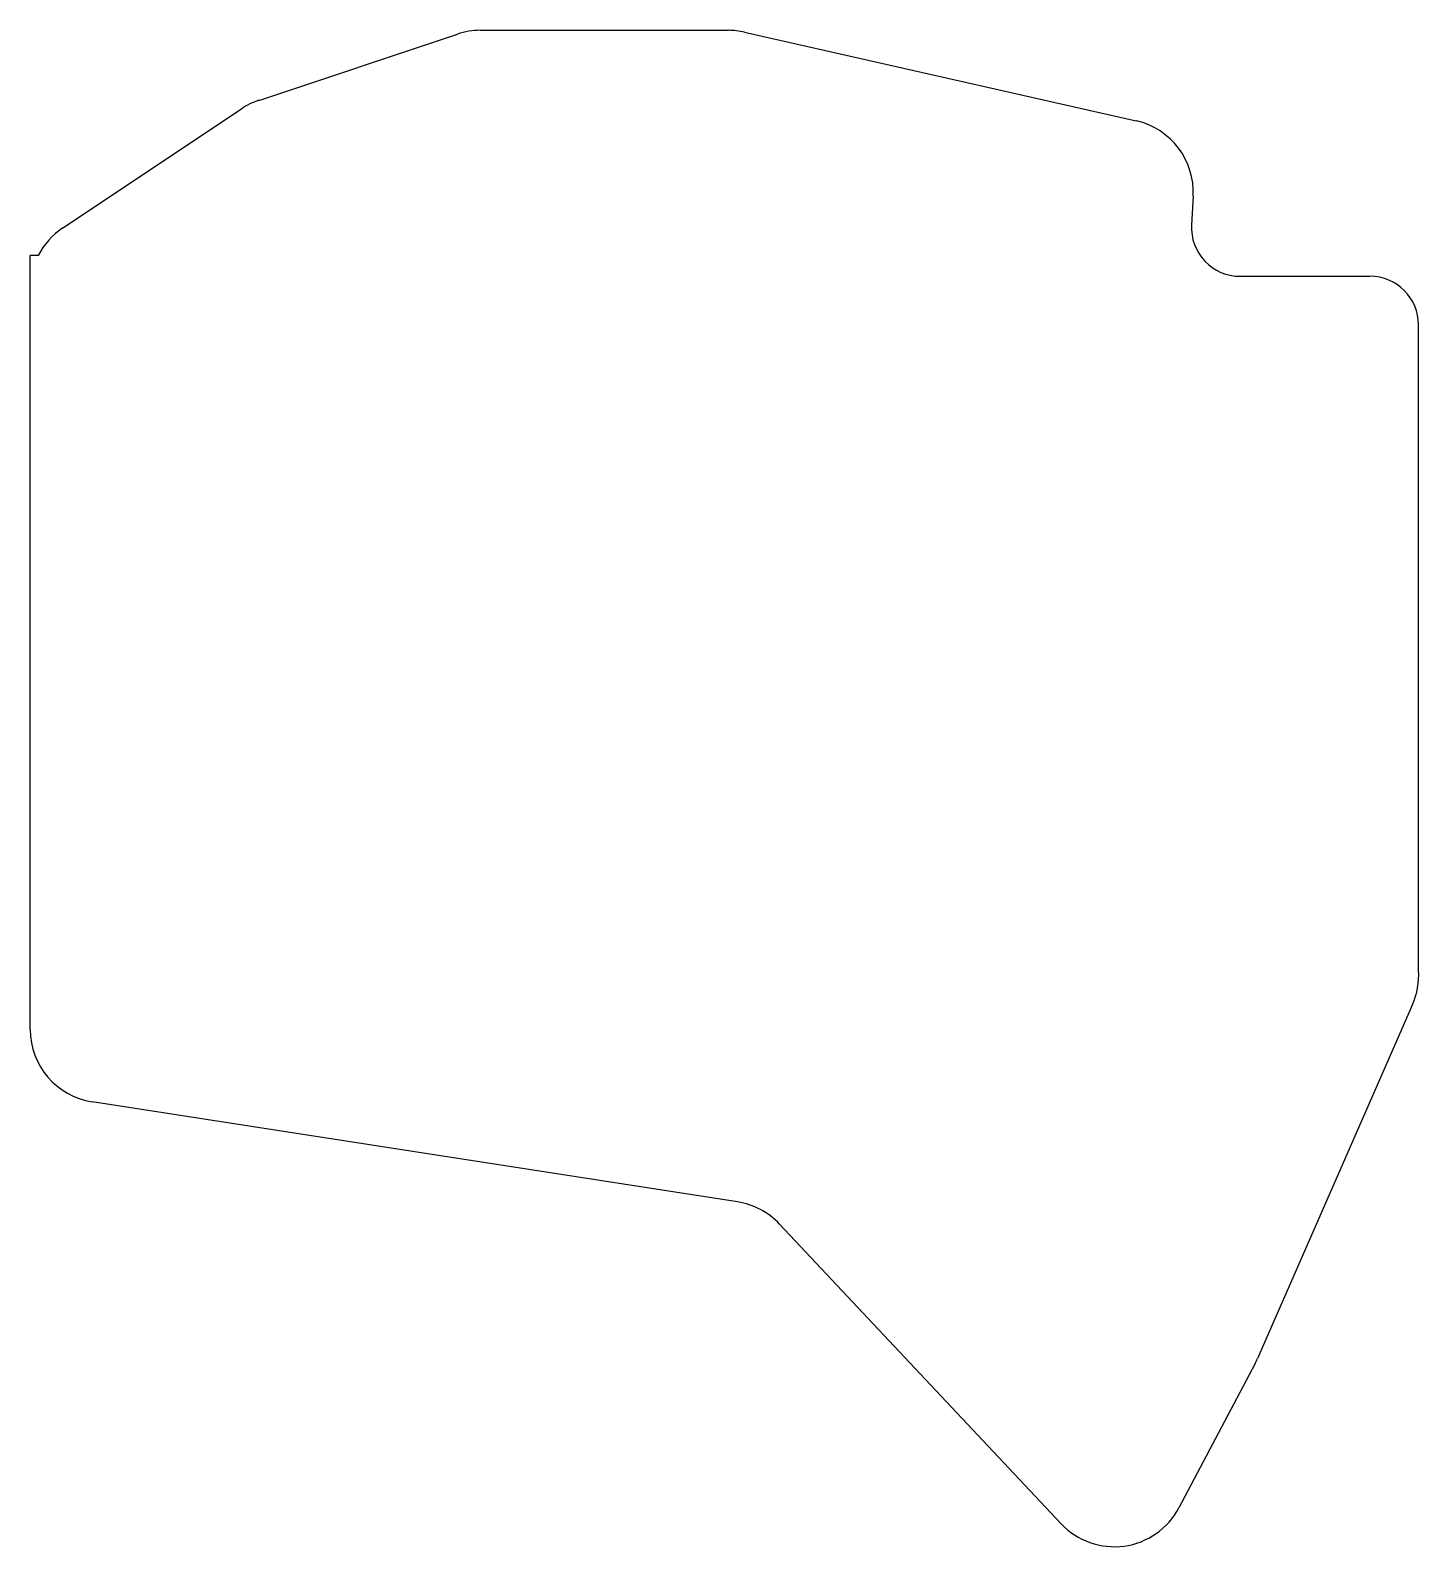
# Model space of a CAD drawing. Header units: millimetres. Extents: x -11 to 103, y -62 to 63.
import ezdxf

# ---------------------------------------------------------------- set-up
doc = ezdxf.new("R2010")
doc.units = ezdxf.units.MM

msp = doc.modelspace()

# ---------------------------------------------------------------- linework, layer by layer
for p, q in [((7.76, 57.25), (24.08, 62.69)), ((25.97, 63), (46.33, 63)), ((47.65, 62.85), (79.82, 55.56)), ((-8.33, 46.78), (6.33, 56.55)), ((84.49, 49.38), (84.36, 47.02)), ((-11, -19.06), (-11, 44.5)), ((-10.35, 44.5), (-11, 44.5)), ((88.35, 42.8), (99, 42.8)), ((103, -14.2), (103, 38.8)), ((102.99, -14.2), (103, -14.2)), ((102.5, -17.01), (89.78, -46.08)), ((47.07, -33.21), (-5.92, -24.99)), ((73.64, -59.64), (50.52, -35.03)), ((89.59, -46.48), (83.32, -58.33))]:
    msp.add_line(p, q)
for centre, radius, start, end in [((25.97, 57), 6, 90, 108.435), ((46.33, 57), 6, 77.2272, 90), ((9.66, 51.56), 6, 108.435, 123.6901), ((78.5, 49.71), 6, 356.912, 77.2272), ((80.49, 49.6), 4, 356.9120446, 356.9120475), ((-5, 41.79), 6, 123.6901, 153.1375), ((88.35, 46.8), 4, 176.912, 270), ((99, 38.8), 4, 0, 90), ((97.01, -14.6), 6, 336.3568, 363.8415), ((-5, -19.06), 6, 180, 261.1789), ((46.15, -39.14), 6, 43.2183, 81.1789), ((84.28, -43.67), 6, 332.1376, 336.3568), ((78.02, -55.53), 6, 223.2183, 332.1376), ((79.78, -56.46), 4, 332.1375931, 332.1375969)]:
    msp.add_arc(centre, radius, start, end)

doc.saveas('drawing.dxf')
